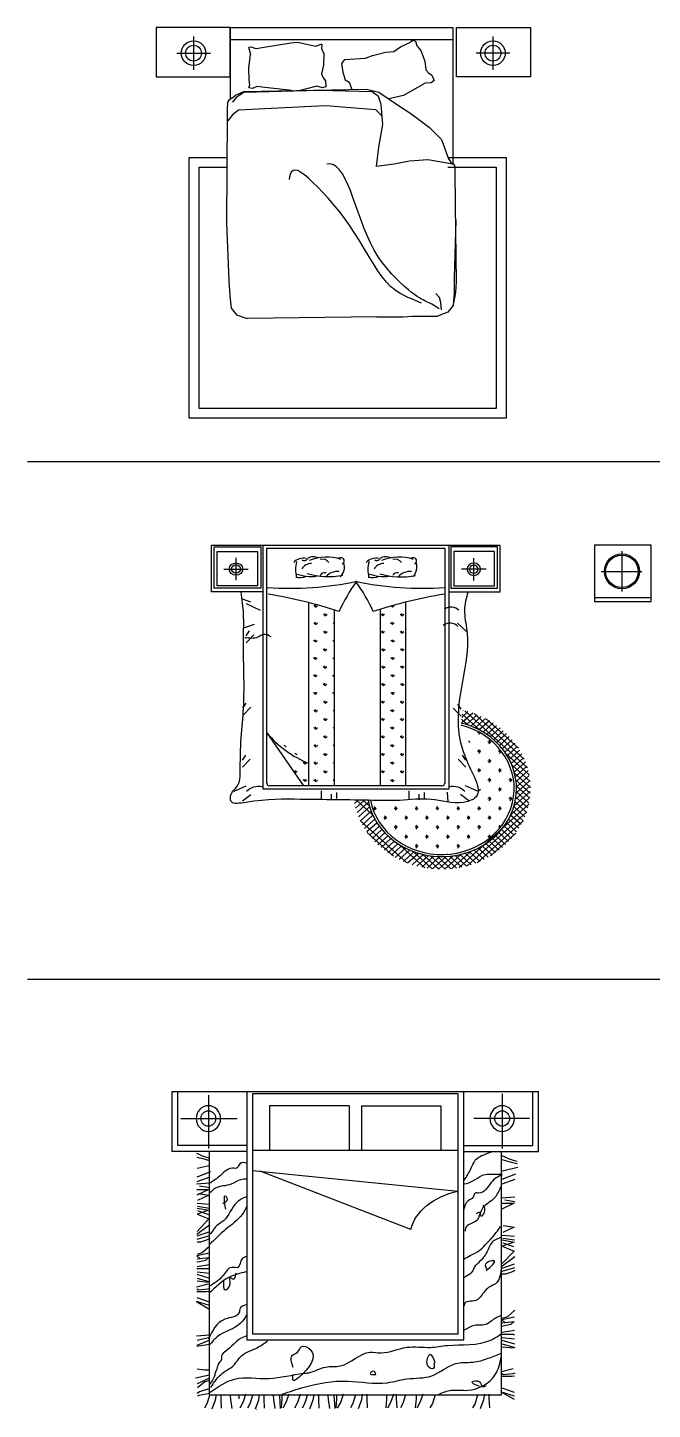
# Model space of a CAD drawing. Header units: millimetres. Extents: x -733 to 20318, y 212 to 20507.
# Drawn here: x -733 to 4330, y 9310 to 20507 of the extents above; entities that cross this region are included whole.
import ezdxf

# ---------------------------------------------------------------- set-up
doc = ezdxf.new("R2010")
doc.units = ezdxf.units.MM
doc.layers.get('0').update_dxf_attribs({"color": 250})

msp = doc.modelspace()

# ---------------------------------------------------------------- hatches: boundary and pattern name
at = {"true_color": 0x000000}
h = msp.add_hatch(dxfattribs=at)
h.set_pattern_fill('GRASS', color=18, scale=100, angle=90, style=0)
h.set_pattern_definition([(90, (-66932.77, 8740.365), (-77.78175, 70.71068), [18.75, -122.67136]), (42.27369, (-66932.77, 8740.37), (-77.78175, 70.71068), [19.70981, -85.40917]), (137.72631, (-66932.77, 8740.37), (-77.78175, -70.71068), [19.70981, -85.40917])])
edge = h.paths.add_edge_path()
edge.add_line((1503, 14364), (1547, 14364))
edge.add_line((1547, 14364), (1547, 14545))
edge.add_ellipse((1877, 15240), major_axis=(-832, 0), ratio=0.909091, start_angle=36.2636, end_angle=66.6874, ccw=False)
edge.add_line((1206, 14793), (1206, 14793))
edge.add_line((1206, 14793), (1503, 14364))

# ---------------------------------------------------------------- linework, layer by layer
at = {"color": 18, "true_color": 0x000000}
for p, q in [((911, 19928), (911, 20507)), ((612, 20436), (612, 20164)), ((1455, 20386), (1401, 20380)), ((1603, 20355), (1455, 20386)), ((2290, 20352), (2369, 20389)), ((3038, 20436), (3038, 20164)), ((476, 20300), (748, 20300)), ((1077, 20287), (1061, 20345)), ((1648, 20372), (1603, 20355)), ((1652, 20371), (1648, 20372)), ((1652, 20371), (1649, 20337)), ((1652, 20371), (1649, 20337)), ((1649, 20337), (1667, 20294)), ((1667, 20294), (1666, 20202)), ((2005, 20259), (2062, 20280)), ((2062, 20280), (2170, 20309)), ((2170, 20309), (2234, 20314)), ((2234, 20314), (2290, 20352)), ((2234, 20314), (2290, 20352)), ((2423, 20358), (2455, 20323)), ((2455, 20323), (2485, 20236)), ((3175, 20300), (2902, 20300)), ((1666, 20202), (1650, 20133)), ((1836, 20248), (2005, 20259)), ((2485, 20236), (2493, 20166)), ((2493, 20166), (2515, 20140)), ((1650, 20133), (1661, 20101)), ((1661, 20101), (1681, 20075)), ((1681, 20075), (1684, 20027)), ((2489, 20058), (2312, 19958)), ((2538, 20059), (2489, 20058)), ((2515, 20140), (2542, 20122)), ((2561, 20078), (2538, 20059)), ((2542, 20122), (2561, 20078)), ((1610, 20032), (1464, 19995)), ((1656, 20018), (1610, 20032)), ((1684, 20027), (1656, 20018)), ((886, 19888), (883, 19861)), ((883, 19861), (884, 19795)), ((884, 19795), (880, 18924)), ((2709, 19402), (2712, 19404)), ((2735, 19067), (2733, 19350)), ((2742, 18448), (2735, 19067)), ((880, 18924), (899, 18456)), ((2738, 18946), (2725, 18478)), ((2725, 18478), (2723, 18355)), ((899, 18456), (905, 18334)), ((2737, 18362), (2742, 18448)), ((905, 18334), (917, 18233)), ((2604, 18321), (2575, 18352)), ((2617, 18280), (2604, 18321)), ((2620, 18220), (2617, 18280)), ((2715, 18254), (2672, 18200)), ((2723, 18355), (2715, 18254)), ((2720, 18273), (2737, 18362)), ((917, 18233), (961, 18180)), ((961, 18180), (1046, 18151)), ((2097, 18163), (1046, 18151)), ((2097, 18163), (2311, 18163)), ((2311, 18163), (2387, 18168)), ((2387, 18168), (2588, 18168)), ((2672, 18200), (2588, 18168)), ((-733, 16992), (19593, 16992)), ((758, 16314), (3096, 16314)), ((758, 15936), (758, 16314)), ((778, 15964), (778, 16301)), ((778, 16301), (1156, 16301)), ((803, 15983), (803, 16262)), ((803, 16262), (1131, 16262)), ((1131, 16262), (1131, 15983)), ((1156, 16301), (1156, 15964)), ((1177, 14336), (1177, 16314)), ((1206, 16288), (2648, 16288)), ((1206, 14385), (1206, 16288)), ((2648, 16288), (2648, 14385)), ((2682, 16314), (2682, 14336)), ((2698, 16301), (2698, 15964)), ((3075, 16301), (2698, 16301)), ((2722, 16262), (2722, 15983)), ((3051, 16262), (2722, 16262)), ((3051, 15983), (3051, 16262)), ((3075, 15964), (3075, 16301)), ((3096, 15936), (3096, 16314)), ((3861, 16314), (3861, 15856)), ((4320, 16314), (3861, 16314)), ((4083, 16264), (4083, 15939)), ((4320, 15856), (4320, 16314)), ((956, 16030), (956, 16210)), ((2883, 16028), (2883, 16208)), ((858, 16120), (1055, 16120)), ((2982, 16118), (2784, 16118)), ((3916, 16101), (4246, 16101)), ((1177, 15936), (758, 15936)), ((1156, 15964), (778, 15964)), ((1131, 15983), (803, 15983)), ((2677, 15936), (3096, 15936)), ((2698, 15964), (3075, 15964)), ((2722, 15983), (3051, 15983)), ((1005, 15879), (1074, 15853)), ((1037, 15841), (1153, 15786)), ((1547, 14364), (1547, 15847)), ((1601, 15811, 231), (1587, 15825, 231)), ((1601, 15811, 231), (1601, 15830, 231)), ((1601, 15811, 231), (1616, 15825, 231)), ((1753, 14364), (1753, 15788)), ((2126, 14364), (2126, 15793)), ((2223, 15811, 231), (2214, 15820, 231)), ((2223, 15811, 231), (2238, 15825, 231)), ((2223, 15811, 231), (2223, 15823, 231)), ((2331, 14364), (2331, 15852)), ((3861, 15888), (4320, 15888)), ((3861, 15856), (4320, 15856)), ((1601, 15670, 231), (1587, 15683, 231)), ((1601, 15670, 231), (1601, 15689, 231)), ((1601, 15670, 231), (1616, 15683, 231)), ((1679, 15741, 231), (1664, 15754, 231)), ((1679, 15741, 231), (1679, 15759, 231)), ((1679, 15741, 231), (1694, 15754, 231)), ((1753, 15673, 231), (1742, 15683, 231)), ((2146, 15741, 231), (2131, 15754, 231)), ((2146, 15741, 231), (2146, 15759, 231)), ((2146, 15741, 231), (2160, 15754, 231)), ((2223, 15670, 231), (2209, 15683, 231)), ((2223, 15670, 231), (2223, 15689, 231)), ((2223, 15670, 231), (2238, 15683, 231)), ((2301, 15741, 231), (2287, 15754, 231)), ((2301, 15741, 231), (2301, 15759, 231)), ((2301, 15741, 231), (2316, 15754, 231)), ((2823, 15614), (2750, 15680)), ((1018, 15644), (1107, 15672)), ((1037, 15578), (1064, 15620)), ((1037, 15521), (1100, 15587)), ((1679, 15599, 231), (1664, 15613, 231)), ((1679, 15599, 231), (1679, 15618, 231)), ((1679, 15599, 231), (1694, 15613, 231)), ((2146, 15599, 231), (2131, 15613, 231)), ((2146, 15599, 231), (2146, 15618, 231)), ((2146, 15599, 231), (2160, 15613, 231)), ((2301, 15599, 231), (2287, 15613, 231)), ((2301, 15599, 231), (2301, 15618, 231)), ((2301, 15599, 231), (2316, 15613, 231)), ((1599, 15529, 231), (1584, 15542, 231)), ((1599, 15529, 231), (1599, 15547, 231)), ((1599, 15529, 231), (1613, 15542, 231)), ((1676, 15458, 231), (1662, 15471, 231)), ((1676, 15458, 231), (1676, 15477, 231)), ((1676, 15458, 231), (1691, 15471, 231)), ((1750, 15532, 231), (1740, 15542, 231)), ((2149, 15458, 231), (2134, 15471, 231)), ((2149, 15458, 231), (2149, 15477, 231)), ((2149, 15458, 231), (2164, 15471, 231)), ((2227, 15529, 231), (2212, 15542, 231)), ((2227, 15529, 231), (2227, 15547, 231)), ((2227, 15529, 231), (2241, 15542, 231)), ((2305, 15458, 231), (2290, 15471, 231)), ((2305, 15458, 231), (2305, 15477, 231)), ((2305, 15458, 231), (2319, 15471, 231)), ((1599, 15387, 231), (1584, 15400, 231)), ((1599, 15387, 231), (1599, 15406, 231)), ((1599, 15387, 231), (1613, 15400, 231)), ((1750, 15391, 231), (1740, 15400, 231)), ((2227, 15387, 231), (2212, 15400, 231)), ((2227, 15387, 231), (2227, 15406, 231)), ((2227, 15387, 231), (2241, 15400, 231)), ((1599, 15246, 231), (1584, 15259, 231)), ((1599, 15246, 231), (1599, 15264, 231)), ((1599, 15246, 231), (1613, 15259, 231)), ((1676, 15316, 231), (1662, 15330, 231)), ((1676, 15316, 231), (1676, 15335, 231)), ((1676, 15316, 231), (1691, 15330, 231)), ((1750, 15249, 231), (1740, 15259, 231)), ((2149, 15316, 231), (2134, 15330, 231)), ((2149, 15316, 231), (2149, 15335, 231)), ((2149, 15316, 231), (2164, 15330, 231)), ((2227, 15246, 231), (2212, 15259, 231)), ((2227, 15246, 231), (2227, 15264, 231)), ((2227, 15246, 231), (2241, 15259, 231)), ((2305, 15316, 231), (2290, 15330, 231)), ((2305, 15316, 231), (2305, 15335, 231)), ((2305, 15316, 231), (2319, 15330, 231)), ((1599, 15104, 231), (1584, 15118, 231)), ((1599, 15104, 231), (1599, 15123, 231)), ((1599, 15104, 231), (1613, 15118, 231)), ((1676, 15175, 231), (1662, 15188, 231)), ((1676, 15175, 231), (1676, 15194, 231)), ((1676, 15175, 231), (1691, 15188, 231)), ((1750, 15108, 231), (1740, 15118, 231)), ((2149, 15175, 231), (2134, 15188, 231)), ((2149, 15175, 231), (2149, 15194, 231)), ((2149, 15175, 231), (2164, 15188, 231)), ((2227, 15104, 231), (2212, 15118, 231)), ((2227, 15104, 231), (2227, 15123, 231)), ((2227, 15104, 231), (2241, 15118, 231)), ((2305, 15175, 231), (2290, 15188, 231)), ((2305, 15175, 231), (2305, 15194, 231)), ((2305, 15175, 231), (2319, 15188, 231)), ((1011, 14992), (1038, 15033)), ((1679, 15034, 231), (1664, 15047, 231)), ((1679, 15034, 231), (1679, 15052, 231)), ((1679, 15034, 231), (1694, 15047, 231)), ((2146, 15034, 231), (2131, 15047, 231)), ((2146, 15034, 231), (2146, 15052, 231)), ((2146, 15034, 231), (2160, 15047, 231)), ((2301, 15034, 231), (2287, 15047, 231)), ((2301, 15034, 231), (2301, 15052, 231)), ((2301, 15034, 231), (2316, 15047, 231)), ((2781, 14984), (2753, 15026)), ((1011, 14934), (1075, 15000)), ((1601, 14963, 231), (1587, 14976, 231)), ((1601, 14963, 231), (1601, 14982, 231)), ((1601, 14963, 231), (1616, 14976, 231)), ((1679, 14892, 231), (1664, 14905, 231)), ((1679, 14892, 231), (1679, 14911, 231)), ((1679, 14892, 231), (1694, 14905, 231)), ((1753, 14966, 231), (1742, 14976, 231)), ((2146, 14892, 231), (2131, 14905, 231)), ((2146, 14892, 231), (2146, 14911, 231)), ((2146, 14892, 231), (2160, 14905, 231)), ((2223, 14963, 231), (2209, 14976, 231)), ((2223, 14963, 231), (2223, 14982, 231)), ((2223, 14963, 231), (2238, 14976, 231)), ((2301, 14892, 231), (2287, 14905, 231)), ((2301, 14892, 231), (2301, 14911, 231)), ((2301, 14892, 231), (2316, 14905, 231)), ((2781, 14927), (2717, 14993)), ((2835, 14856), (2784, 14902)), ((2836, 14964), (2786, 14918)), ((2874, 14952), (2786, 14873)), ((2932, 14814), (2789, 14944)), ((2796, 14974), (2793, 14971)), ((3317, 14510), (2810, 14971)), ((2910, 14939), (2823, 14860)), ((2944, 14924), (2859, 14847)), ((3292, 14578), (2885, 14948)), ((2977, 14908), (2894, 14833)), ((3245, 14667), (2983, 14906)), ((1205, 14793), (1504, 14363)), ((1601, 14821, 231), (1587, 14835, 231)), ((1601, 14821, 231), (1601, 14840, 231)), ((1601, 14821, 231), (1616, 14835, 231)), ((1753, 14825, 231), (1742, 14835, 231)), ((2223, 14821, 231), (2209, 14835, 231)), ((2223, 14821, 231), (2223, 14840, 231)), ((2223, 14821, 231), (2238, 14835, 231)), ((2931, 14795), (2914, 14795)), ((2934, 14793), (2921, 14780)), ((3009, 14891), (2927, 14817)), ((3039, 14873), (2958, 14799)), ((3068, 14853), (2988, 14780)), ((3096, 14832), (3016, 14759)), ((3122, 14810), (3043, 14737)), ((3148, 14787), (3068, 14714)), ((1601, 14680, 231), (1587, 14693, 231)), ((1601, 14680, 231), (1601, 14699, 231)), ((1601, 14680, 231), (1616, 14693, 231)), ((1679, 14751, 231), (1664, 14764, 231)), ((1679, 14751, 231), (1679, 14770, 231)), ((1679, 14751, 231), (1694, 14764, 231)), ((1753, 14684, 231), (1742, 14693, 231)), ((2146, 14751, 231), (2131, 14764, 231)), ((2146, 14751, 231), (2146, 14770, 231)), ((2146, 14751, 231), (2160, 14764, 231)), ((2223, 14680, 231), (2209, 14693, 231)), ((2223, 14680, 231), (2223, 14699, 231)), ((2223, 14680, 231), (2238, 14693, 231)), ((2301, 14751, 231), (2287, 14764, 231)), ((2301, 14751, 231), (2301, 14770, 231)), ((2301, 14751, 231), (2316, 14764, 231)), ((2852, 14718), (2841, 14727)), ((2852, 14718), (2846, 14718)), ((2852, 14718), (2848, 14714)), ((3021, 14718), (2998, 14718)), ((3021, 14718), (3005, 14732)), ((3021, 14718), (3005, 14703)), ((3171, 14762), (3091, 14690)), ((3194, 14737), (3113, 14664)), ((3215, 14710), (3134, 14636)), ((3235, 14682), (3153, 14607)), ((1009, 14571), (1036, 14612)), ((1009, 14514), (1072, 14579)), ((1601, 14539, 231), (1601, 14557, 231)), ((1679, 14609, 231), (1664, 14623, 231)), ((1679, 14609, 231), (1679, 14628, 231)), ((1679, 14609, 231), (1694, 14623, 231)), ((2146, 14609, 231), (2131, 14623, 231)), ((2146, 14609, 231), (2146, 14628, 231)), ((2146, 14609, 231), (2160, 14623, 231)), ((2223, 14539, 231), (2223, 14557, 231)), ((2301, 14609, 231), (2287, 14623, 231)), ((2301, 14609, 231), (2301, 14628, 231)), ((2301, 14609, 231), (2316, 14623, 231)), ((2819, 14514), (2756, 14579)), ((2819, 14571), (2792, 14612)), ((2936, 14641), (2914, 14641)), ((2936, 14641), (2921, 14655)), ((2936, 14641), (2921, 14626)), ((3021, 14564), (2998, 14564)), ((3021, 14564), (3005, 14578)), ((3021, 14564), (3005, 14550)), ((3105, 14641), (3083, 14641)), ((3105, 14641), (3089, 14655)), ((3105, 14641), (3089, 14626)), ((3331, 14451), (3144, 14621)), ((3254, 14653), (3170, 14577)), ((3271, 14623), (3185, 14545)), ((3287, 14591), (3199, 14511)), ((3301, 14557), (3210, 14475)), ((1601, 14539, 231), (1587, 14552, 231)), ((1601, 14539, 231), (1616, 14552, 231)), ((1679, 14468, 231), (1664, 14481, 231)), ((1679, 14468, 231), (1679, 14487, 231)), ((1679, 14468, 231), (1694, 14481, 231)), ((1753, 14542, 231), (1742, 14552, 231)), ((2146, 14468, 231), (2131, 14481, 231)), ((2146, 14468, 231), (2146, 14487, 231)), ((2146, 14468, 231), (2160, 14481, 231)), ((2223, 14539, 231), (2209, 14552, 231)), ((2223, 14539, 231), (2238, 14552, 231)), ((2301, 14468, 231), (2287, 14481, 231)), ((2301, 14468, 231), (2301, 14487, 231)), ((2301, 14468, 231), (2316, 14481, 231)), ((2936, 14487), (2914, 14487)), ((2936, 14487), (2921, 14502)), ((2936, 14487), (2921, 14473)), ((3105, 14487), (3083, 14487)), ((3105, 14487), (3089, 14502)), ((3105, 14487), (3089, 14473)), ((3339, 14398), (3191, 14532)), ((3342, 14349), (3213, 14466)), ((3313, 14523), (3219, 14437)), ((3324, 14486), (3226, 14397)), ((3332, 14448), (3229, 14354)), ((941, 14320), (1038, 14364)), ((2682, 14336), (1177, 14336)), ((2625, 14364), (1229, 14364)), ((1601, 14397, 231), (1587, 14410, 231)), ((1601, 14397, 231), (1601, 14416, 231)), ((1601, 14397, 231), (1616, 14410, 231)), ((1753, 14401, 231), (1742, 14410, 231)), ((2223, 14397, 231), (2209, 14410, 231)), ((2223, 14397, 231), (2223, 14416, 231)), ((2223, 14397, 231), (2238, 14410, 231)), ((2912, 14320), (2815, 14364)), ((2936, 14334), (2921, 14319)), ((3021, 14411), (2998, 14411)), ((3021, 14410), (3005, 14425)), ((3021, 14410), (3005, 14396)), ((3105, 14334), (3083, 14334)), ((3105, 14334), (3089, 14348)), ((3105, 14334), (3089, 14319)), ((3190, 14411), (3167, 14411)), ((3190, 14410), (3174, 14425)), ((3190, 14410), (3174, 14396)), ((3341, 14364), (3222, 14255)), ((3341, 14304), (3224, 14410)), ((3338, 14407), (3228, 14307)), ((3337, 14262), (3229, 14360)), ((1009, 14241), (1076, 14294)), ((1649, 14254), (1649, 14322)), ((1729, 14249), (1729, 14295)), ((1774, 14259), (1774, 14308)), ((1946, 14247), (1916, 14220)), ((1996, 14247), (1925, 14183)), ((2063, 14129), (1933, 14248)), ((2029, 14231), (1937, 14147)), ((2037, 14199), (1985, 14247)), ((2359, 14254), (2359, 14322)), ((2439, 14249), (2439, 14295)), ((2484, 14259), (2484, 14308)), ((2675, 14232), (2670, 14311)), ((2844, 14241), (2776, 14294)), ((3021, 14257), (2998, 14257)), ((3021, 14257), (3005, 14271)), ((3021, 14257), (3005, 14242)), ((3190, 14257), (3167, 14257)), ((3190, 14257), (3174, 14271)), ((3190, 14257), (3174, 14242)), ((3337, 14268), (3182, 14127)), ((3341, 14318), (3208, 14197)), ((3310, 14148), (3217, 14232)), ((3321, 14184), (3224, 14272)), ((3330, 14222), (3228, 14314)), ((2039, 14194), (1949, 14112)), ((2051, 14158), (1964, 14079)), ((2065, 14125), (1980, 14048)), ((2092, 14180), (2069, 14180)), ((2092, 14180), (2076, 14195)), ((2092, 14180), (2076, 14166)), ((2176, 14103), (2160, 14118)), ((2261, 14180), (2238, 14180)), ((2261, 14180), (2245, 14195)), ((2261, 14180), (2245, 14166)), ((2345, 14103), (2329, 14118)), ((2430, 14180), (2407, 14180)), ((2430, 14180), (2414, 14195)), ((2430, 14180), (2414, 14166)), ((2514, 14103), (2498, 14118)), ((2599, 14180), (2576, 14180)), ((2598, 14180), (2583, 14195)), ((2598, 14180), (2583, 14166)), ((2683, 14103), (2667, 14118)), ((2768, 14180), (2745, 14180)), ((2767, 14180), (2752, 14195)), ((2767, 14180), (2752, 14166)), ((3328, 14214), (2762, 13699)), ((3312, 14153), (2829, 13714)), ((2852, 14103), (2836, 14118)), ((2936, 14180), (2914, 14180)), ((2936, 14180), (2921, 14195)), ((2936, 14180), (2921, 14166)), ((3021, 14103), (3005, 14118)), ((3105, 14180), (3083, 14180)), ((3105, 14180), (3089, 14195)), ((3105, 14180), (3089, 14166)), ((3266, 14049), (3181, 14126)), ((3283, 14080), (3195, 14160)), ((3297, 14113), (3207, 14195)), ((2340, 13739), (1962, 14083)), ((2081, 14094), (1998, 14018)), ((2099, 14064), (2017, 13989)), ((2118, 14035), (2037, 13962)), ((2139, 14008), (2059, 13935)), ((2176, 14103), (2154, 14103)), ((2176, 14103), (2160, 14089)), ((2261, 14027), (2238, 14027)), ((2261, 14027), (2245, 14041)), ((2261, 14027), (2245, 14012)), ((2345, 14103), (2323, 14103)), ((2345, 14103), (2329, 14089)), ((2430, 14027), (2407, 14027)), ((2430, 14027), (2414, 14041)), ((2430, 14027), (2414, 14012)), ((2514, 14103), (2492, 14103)), ((2514, 14103), (2498, 14089)), ((2599, 14027), (2576, 14027)), ((2598, 14027), (2583, 14041)), ((2598, 14027), (2583, 14012)), ((2683, 14103), (2661, 14103)), ((2683, 14103), (2667, 14089)), ((2768, 14027), (2745, 14027)), ((2767, 14027), (2752, 14041)), ((2767, 14027), (2752, 14012)), ((2852, 14103), (2830, 14103)), ((2852, 14103), (2836, 14089)), ((3283, 14080), (2909, 13740)), ((2936, 14027), (2914, 14027)), ((2936, 14027), (2921, 14041)), ((2936, 14027), (2921, 14012)), ((3021, 14103), (2998, 14103)), ((3021, 14103), (3005, 14089)), ((3098, 14027), (3083, 14027)), ((3101, 14030), (3089, 14041)), ((3188, 13936), (3107, 14009)), ((3210, 13962), (3128, 14036)), ((3230, 13990), (3148, 14065)), ((3249, 14019), (3165, 14095)), ((2231, 13792), (2020, 13984)), ((2162, 13983), (2082, 13910)), ((2186, 13959), (2106, 13886)), ((2211, 13936), (2132, 13863)), ((2239, 13914), (2158, 13841)), ((2267, 13894), (2187, 13821)), ((2486, 13699), (2280, 13886)), ((2345, 13950), (2323, 13950)), ((2345, 13950), (2329, 13964)), ((2345, 13950), (2329, 13935)), ((2430, 13873), (2414, 13887)), ((2514, 13950), (2492, 13950)), ((2514, 13950), (2498, 13964)), ((2514, 13950), (2498, 13935)), ((2598, 13873), (2583, 13887)), ((2683, 13950), (2661, 13950)), ((2683, 13950), (2667, 13964)), ((2683, 13950), (2667, 13935)), ((2767, 13873), (2752, 13887)), ((2852, 13950), (2830, 13950)), ((2852, 13950), (2836, 13964)), ((2852, 13950), (2836, 13935)), ((2926, 13883), (2921, 13887)), ((3060, 13822), (2980, 13895)), ((3021, 13950), (2998, 13950)), ((3021, 13950), (3005, 13964)), ((3021, 13950), (3005, 13935)), ((3089, 13842), (3008, 13915)), ((3223, 13980), (3019, 13795)), ((3115, 13864), (3035, 13936)), ((3141, 13887), (3061, 13959)), ((3165, 13911), (3085, 13984)), ((2297, 13876), (2216, 13802)), ((2329, 13858), (2247, 13783)), ((2363, 13843), (2279, 13767)), ((2398, 13829), (2312, 13751)), ((2435, 13816), (2347, 13737)), ((2474, 13806), (2384, 13724)), ((2546, 13690), (2391, 13831)), ((2430, 13873), (2407, 13873)), ((2430, 13873), (2414, 13859)), ((2516, 13798), (2422, 13713)), ((2560, 13792), (2462, 13703)), ((2600, 13687), (2468, 13808)), ((2608, 13789), (2505, 13696)), ((2651, 13687), (2532, 13796)), ((2659, 13790), (2549, 13690)), ((2599, 13873), (2576, 13873)), ((2598, 13873), (2583, 13859)), ((2698, 13690), (2588, 13790)), ((2716, 13796), (2597, 13687)), ((2743, 13696), (2640, 13789)), ((2781, 13808), (2647, 13687)), ((2670, 13808), (2667, 13811)), ((2785, 13703), (2687, 13792)), ((2858, 13832), (2702, 13691)), ((2825, 13713), (2732, 13798)), ((2768, 13873), (2745, 13873)), ((2767, 13873), (2752, 13859)), ((2863, 13724), (2773, 13806)), ((2900, 13737), (2812, 13817)), ((2935, 13751), (2849, 13829)), ((2968, 13767), (2885, 13843)), ((3000, 13784), (2918, 13859)), ((3031, 13802), (2950, 13876)), ((-733, 12797), (19593, 12797)), ((438, 11401), (438, 11887)), ((438, 11887), (3408, 11887)), ((484, 11449), (484, 11887)), ((1043, 11887), (1043, 9874)), ((2803, 9874), (2803, 11887)), ((3362, 11449), (3362, 11887)), ((3408, 11401), (3408, 11887)), ((732, 11856), (732, 11424)), ((1090, 11867), (1090, 9923)), ((2756, 11867), (1090, 11867)), ((1228, 11770), (1228, 11407)), ((1872, 11770), (1228, 11770)), ((1872, 11770), (1872, 11404)), ((1973, 11770), (1973, 11404)), ((1973, 11770), (2617, 11770)), ((2617, 11770), (2617, 11407)), ((2756, 9923), (2756, 11867)), ((3113, 11867), (3113, 11424)), ((510, 11667), (964, 11667)), ((3335, 11667), (2882, 11667)), ((1040, 11449), (484, 11449)), ((2806, 11449), (3362, 11449)), ((1040, 11401), (438, 11401)), ((739, 11401), (739, 9427)), ((2755, 11407), (1089, 11407)), ((2806, 11401), (3408, 11401)), ((3107, 9427), (3107, 11401)), ((750, 11235), (638, 11193)), ((739, 11284), (642, 11261)), ((1090, 11247), (2756, 11078)), ((2373, 10768), (1153, 11241)), ((3222, 11216), (3111, 11173)), ((3239, 11271), (3114, 11241)), ((744, 11143), (635, 11136)), ((744, 11192), (638, 11154)), ((638, 11093), (737, 11093)), ((737, 11093), (638, 11046)), ((744, 11106), (661, 11118)), ((3216, 11173), (3111, 11134)), ((642, 10982), (741, 10974)), ((737, 11046), (645, 11003)), ((649, 11060), (737, 11046)), ((3216, 11030), (3107, 11023)), ((3111, 10980), (3210, 10980)), ((3210, 10980), (3111, 10933)), ((3216, 10993), (3134, 11005)), ((642, 10942), (737, 10924)), ((737, 10924), (642, 10892)), ((642, 10892), (737, 10853)), ((645, 10957), (741, 10942)), ((645, 10921), (734, 10889)), ((744, 10806), (638, 10727)), ((737, 10853), (642, 10752)), ((3210, 10787), (3117, 10744)), ((3121, 10801), (3210, 10787)), ((737, 10745), (638, 10713)), ((741, 10717), (638, 10688)), ((669, 10666), (642, 10666)), ((717, 10681), (669, 10666)), ((744, 10695), (717, 10681)), ((3114, 10722), (3213, 10715)), ((3114, 10683), (3210, 10665)), ((3210, 10665), (3114, 10633)), ((3117, 10697), (3213, 10683)), ((3117, 10661), (3206, 10629)), ((676, 10563), (638, 10555)), ((638, 10555), (666, 10530)), ((683, 10580), (642, 10566)), ((642, 10530), (737, 10541)), ((741, 10577), (676, 10563)), ((744, 10634), (683, 10580)), ((737, 10541), (710, 10516)), ((3216, 10547), (3111, 10468)), ((3114, 10633), (3210, 10593)), ((3210, 10593), (3114, 10493)), ((659, 10505), (638, 10502)), ((638, 10451), (734, 10451)), ((642, 10469), (741, 10484)), ((741, 10412), (642, 10423)), ((710, 10516), (659, 10505)), ((734, 10451), (741, 10444)), ((3210, 10486), (3111, 10453)), ((3213, 10457), (3111, 10428)), ((3189, 10421), (3141, 10407)), ((3216, 10436), (3189, 10421)), ((730, 10326), (635, 10301)), ((638, 10405), (741, 10373)), ((642, 10373), (744, 10344)), ((642, 10351), (730, 10340)), ((3141, 10407), (3114, 10407)), ((652, 10276), (638, 10283)), ((717, 10262), (638, 10262)), ((741, 10179), (642, 10215)), ((727, 10283), (652, 10276)), ((741, 10265), (717, 10262)), ((744, 10290), (727, 10283)), ((635, 10183), (737, 10125)), ((741, 10151), (635, 10183)), ((3216, 10115), (3155, 10061)), ((3148, 10043), (3111, 10036)), ((3111, 10036), (3138, 10011)), ((3131, 9986), (3111, 9982)), ((3155, 10061), (3114, 10047)), ((3114, 10011), (3210, 10022)), ((3182, 9997), (3131, 9986)), ((3213, 10057), (3148, 10043)), ((3210, 10022), (3182, 9997)), ((741, 9911), (635, 9903)), ((741, 9871), (638, 9828)), ((744, 9893), (642, 9868)), ((1043, 9874), (2803, 9874)), ((1090, 9923), (2756, 9923)), ((3111, 9919), (3206, 9919)), ((3111, 9872), (3213, 9840)), ((3114, 9937), (3213, 9951)), ((3213, 9879), (3114, 9890)), ((3206, 9919), (3213, 9912)), ((741, 9835), (638, 9821)), ((3114, 9840), (3216, 9811)), ((3114, 9818), (3203, 9808)), ((700, 9628), (642, 9635)), ((3203, 9640), (3107, 9615)), ((741, 9588), (628, 9563)), ((741, 9563), (642, 9516)), ((703, 9534), (645, 9484)), ((737, 9628), (700, 9628)), ((741, 9545), (703, 9534)), ((3124, 9590), (3111, 9597)), ((3189, 9576), (3111, 9576)), ((3199, 9597), (3124, 9590)), ((3213, 9579), (3189, 9576)), ((3216, 9604), (3199, 9597)), ((659, 9452), (642, 9438)), ((655, 9423), (645, 9416)), ((744, 9438), (655, 9423)), ((737, 9477), (659, 9452)), ((741, 9423), (720, 9355)), ((739, 9427), (3107, 9427)), ((795, 9430), (788, 9384)), ((833, 9430), (833, 9395)), ((908, 9423), (911, 9391)), ((980, 9430), (980, 9395)), ((1034, 9434), (1014, 9370)), ((1090, 9423), (1069, 9355)), ((1144, 9430), (1137, 9384)), ((1182, 9430), (1182, 9395)), ((1257, 9423), (1260, 9391)), ((1308, 9420), (1315, 9316)), ((1328, 9430), (1328, 9395)), ((1383, 9434), (1362, 9370)), ((1476, 9434), (1456, 9370)), ((1532, 9423), (1511, 9355)), ((1586, 9430), (1579, 9384)), ((1624, 9430), (1624, 9395)), ((1699, 9423), (1702, 9391)), ((1750, 9420), (1757, 9316)), ((1771, 9430), (1771, 9395)), ((1825, 9434), (1805, 9370)), ((1924, 9427), (1904, 9358)), ((1979, 9434), (1972, 9387)), ((2016, 9434), (2016, 9398)), ((2176, 9430), (2176, 9395)), ((2231, 9434), (2210, 9370)), ((2255, 9434), (2255, 9398)), ((2330, 9427), (2309, 9358)), ((2415, 9430), (2415, 9395)), ((2469, 9434), (2449, 9370)), ((2569, 9427), (2548, 9358)), ((2914, 9427), (2894, 9358)), ((2969, 9434), (2962, 9387)), ((3006, 9434), (3006, 9398)), ((3213, 9418), (3107, 9450)), ((3107, 9450), (3210, 9393)), ((3213, 9447), (3114, 9482)), ((720, 9355), (700, 9319)), ((788, 9384), (761, 9312)), ((833, 9395), (836, 9319)), ((911, 9391), (922, 9316)), ((1014, 9370), (986, 9319)), ((1069, 9355), (1049, 9319)), ((1137, 9384), (1110, 9312)), ((1120, 9313), (1120, 9310)), ((1182, 9395), (1185, 9319)), ((1260, 9391), (1270, 9316)), ((1328, 9395), (1322, 9323)), ((1362, 9370), (1335, 9319)), ((1456, 9370), (1429, 9319)), ((1511, 9355), (1491, 9319)), ((1579, 9384), (1552, 9312)), ((1624, 9395), (1627, 9319)), ((1702, 9391), (1713, 9316)), ((1771, 9395), (1764, 9323)), ((1805, 9370), (1777, 9319)), ((1904, 9358), (1883, 9323)), ((1972, 9387), (1945, 9315)), ((2016, 9398), (2020, 9323)), ((2176, 9395), (2169, 9323)), ((2210, 9370), (2183, 9319)), ((2255, 9398), (2259, 9323)), ((2309, 9358), (2289, 9323)), ((2415, 9395), (2408, 9323)), ((2449, 9370), (2422, 9319)), ((2548, 9358), (2528, 9323)), ((2894, 9358), (2873, 9323)), ((2962, 9387), (2935, 9315)), ((3006, 9398), (3010, 9323))]:
    msp.add_line(p, q, dxfattribs=at)
for points in [[(309, 20107), (909, 20107), (909, 20507), (309, 20507)], [(3342, 20107), (2742, 20107), (2742, 20507), (3342, 20507)]]:
    msp.add_lwpolyline(points, close=True, dxfattribs=at)
for points in [[(911, 20507), (2712, 20507), (2712, 19405)], [(2712, 20407), (911, 20407)], [(1401, 20380), (1183, 20347), (1120, 20336), (1082, 20349), (1061, 20345)], [(2423, 20358), (2412, 20394), (2388, 20402), (2369, 20389)], [(1409, 19998), (1190, 20021), (1126, 20029), (1089, 20015), (1059, 20019), (1067, 20044), (1062, 20085), (1061, 20181), (1074, 20287)], [(1836, 20248), (1812, 20215), (1823, 20146), (1840, 20085), (1874, 20065), (1893, 20015), (1893, 20006)], [(886, 19890), (892, 19909), (901, 19923), (911, 19928), (923, 19939), (924, 19939)], [(926, 19939), (951, 19960), (1018, 19989), (2013, 20008), (2113, 19983), (2273, 19876), (2373, 19810), (2524, 19699), (2620, 19601), (2677, 19444), (2705, 19402)], [(2712, 19401), (2510, 19437), (2361, 19425), (2239, 19401), (2095, 19381), (2114, 19538), (2147, 19721), (2133, 19883), (2111, 19949), (2059, 19986), (1632, 19998), (1018, 19980), (956, 19942), (929, 19906), (926, 19902)], [(2312, 19958), (2194, 19929)], [(2135, 19794), (2090, 19840), (1683, 19874), (1565, 19867), (977, 19838), (928, 19801), (890, 19751)], [(2673, 19455), (3144, 19455), (3144, 17341), (577, 17341), (577, 19455), (883, 19455)], [(2673, 19375), (3064, 19375), (3064, 17421), (657, 17421), (657, 19375), (883, 19375)], [(2602, 18227), (2585, 18239), (2570, 18250), (2556, 18259), (2544, 18266), (2532, 18272), (2520, 18277), (2509, 18282), (2497, 18288), (2485, 18293), (2472, 18300), (2458, 18307), (2442, 18317), (2424, 18329), (2403, 18344), (2379, 18362), (2353, 18383), (2322, 18409), (2289, 18439), (2254, 18473), (2217, 18512), (2180, 18554), (2144, 18600), (2109, 18650), (2076, 18704), (2045, 18762), (2018, 18823), (1992, 18885), (1969, 18948), (1946, 19011), (1925, 19072), (1904, 19131), (1883, 19186), (1862, 19237), (1840, 19283), (1818, 19322), (1795, 19355), (1771, 19380), (1746, 19396), (1720, 19403), (1692, 19400)], [(2733, 19352), (2730, 19391), (2718, 19403), (2712, 19405)], [(2460, 18274), (2422, 18291), (2385, 18306), (2348, 18321), (2313, 18338), (2278, 18358), (2244, 18381), (2209, 18410), (2175, 18445), (2141, 18488), (2106, 18537), (2071, 18592), (2035, 18651), (1998, 18713), (1959, 18776), (1920, 18840), (1878, 18902), (1835, 18963), (1791, 19020), (1747, 19075), (1703, 19125), (1659, 19172), (1618, 19215), (1579, 19253), (1543, 19286), (1510, 19313), (1482, 19334), (1457, 19348), (1436, 19353), (1418, 19350), (1404, 19337), (1393, 19312), (1386, 19277)]]:
    msp.add_lwpolyline(points, dxfattribs=at)
for centre, radius in [((612, 20300), 100), ((3038, 20300), 100), ((612, 20300), 64.1), ((3038, 20300), 64.1), ((4083, 16101), 142), ((4083, 16101), 132)]:
    msp.add_circle(centre, radius, dxfattribs=at)
msp.add_arc((3096, 16314), 0.5, 0, 90, dxfattribs=at)
for major_axis in [(54.8, 0), (36, 0)]:
    msp.add_ellipse((956, 16120), major_axis=major_axis, ratio=0.909091, dxfattribs=at)
for centre, major_axis, start_param, end_param in [((1499, 16124), (-92.1, 0), 4.416779, 5.669517), ((1709, 16116), (-272, 0), -0.266538, 0.266538), ((1565, 16086), (-85.7, 0), 4.678192, 5.826455), ((1509, 16216), (29.5, 0), 4.036499, 5.810016), ((1582, 16153), (-72.9, 0), 4.087629, 5.408469), ((1690, 15900), (348, 0), 1.226788, 1.988763), ((1654, 16143), (-62.7, 0), 3.675049, 4.97386), ((1803, 16185), (-30, 0), 2.05853, 5.491201), ((1706, 16136), (129, 0), -0.743766, 0.289688), ((2087, 16124), (92.1, 0), 1.275187, 2.527924), ((2297, 16116), (272, 0), 2.875055, 3.40813), ((2152, 16086), (85.7, 0), 1.536599, 2.684863), ((2097, 16216), (-29.5, 0), 0.894906, 2.668424), ((2170, 16153), (-72.9, 0), 4.087629, 5.408469), ((2277, 15900), (348, 0), 1.226788, 1.988763), ((2242, 16143), (62.7, 0), 0.533456, 1.832267), ((2390, 16185), (-30, 0), 2.05853, 5.491201), ((2293, 16136), (129, 0), -0.743766, 0.289688), ((1399, 18080), (-2328, 0), 1.490251, 1.802677), ((1469, 16170), (-132, 0), 1.346055, 2.016612), ((1568, 16353), (-323, 0), 1.17441, 1.69985), ((1673, 16056), (37.7, 0), 1.231045, 2.782961), ((1778, 15995), (-115, 0), 4.594789, 5.631658), ((3151, 15281), (1464, 0), 2.55265, 2.761411), ((2461, 18080), (2328, 0), 4.480509, 4.792934), ((708, 15281), (-1464, 0), 3.521774, 3.730535), ((2057, 16170), (132, 0), 4.487647, 5.158204), ((2155, 16353), (323, 0), 4.316003, 4.841442), ((2294, 16547), (-540, 0), 1.243118, 1.788815), ((2261, 16056), (-37.7, 0), 4.372638, 5.924554), ((2365, 15995), (115, 0), 1.453196, 2.490065), ((628, 12885), (3385, 0), 1.219719, 1.396435), ((3232, 12885), (3385, 0), 1.745158, 1.921874), ((2699, 15731), (-87.3, 0), 3.894481, 5.376921), ((2691, 15612), (77.7, 0), 0.6327, 2.355517), ((1877, 15240), (-832, 0), 0.63204, 1.163914), ((2623, 14340), (-606, 0), 0.171492, 4.44842), ((2623, 14340), (587, 0), 3.319386, 7.583321), ((1141, 14241), (-129, 0), 4.501764, 5.588825), ((1229, 14385), (-23.5, 0), 0, 1.570796), ((2625, 14385), (23.5, 0), 4.712389, 6.283185), ((2711, 14241), (-129, 0), 3.835953, 4.923014)]:
    msp.add_ellipse(centre, major_axis=major_axis, ratio=0.909091, start_param=start_param, end_param=end_param, dxfattribs=at)
at = {"color": 18, "true_color": 0x000000, "extrusion": (0, 0, -1)}
for centre, major_axis, ratio in [((2883, 16118), (-54.8, 0), 0.909091), ((2883, 16118), (-36, 0), 0.909091), ((732, 11667), (0, -104), 0.952381), ((3113, 11667), (0, -104), 0.952381)]:
    msp.add_ellipse(centre, major_axis=major_axis, ratio=ratio, dxfattribs=at)
for centre, major_axis, ratio, start_param, end_param in [((1706, 16547), (-540, 0), 0.909091, 4.49437, 5.040068), ((732, 11667), (0, -62.4), 0.952381, 3.141593, 9.424778), ((3113, 11667), (0, -62.4), 0.952381, 3.141593, 9.424778), ((2926, 10704), (-561, 0), 0.700439, 0.16392, 1.263761)]:
    msp.add_ellipse(centre, major_axis=major_axis, ratio=ratio, start_param=start_param, end_param=end_param, dxfattribs=at)
at = {"color": 18, "true_color": 0x000000}
for points, knots in [([(2835, 15933), (2822, 15884), (2795, 15781), (2902, 15322), (2583, 14881), (2989, 14284), (2738, 14204), (2542, 14274), (2294, 14239), (1945, 14249), (1504, 14252), (1184, 14258), (906, 14206), (911, 14312), (987, 14365), (991, 14535), (993, 14737), (1033, 15104), (1010, 15436), (1022, 15750), (1006, 15873), (999, 15933)], [0, 0, 0, 0, 149.899465, 315.004478, 1370.475523, 1679.803716, 1768.357028, 2008.100012, 2238.49645, 2435.85354, 2970.425353, 3374.115547, 3481.33247, 3538.831876, 3627.711947, 3727.644902, 4015.259234, 4254.037843, 4824.871591, 5013.798026, 5195.257097, 5195.257097, 5195.257097, 5195.257097]), ([(1240, 15571), (1220, 15582), (1182, 15601), (1119, 15551), (1064, 15558), (1028, 15563)], [0, 0, 0, 0, 56.780429, 106.962321, 201.345926, 201.345926, 201.345926, 201.345926]), ([(635, 11386), (663, 11374), (697, 11360), (733, 11349), (739, 11347)], [0, 0, 0, 0, 98.452083, 119.481049, 119.481049, 119.481049, 119.481049]), ([(638, 11354), (664, 11348), (697, 11339), (731, 11330), (739, 11328)], [0, 0, 0, 0, 84.638756, 111.94623, 111.94623, 111.94623, 111.94623]), ([(1045, 11305), (1023, 11310), (986, 11317), (971, 11258), (890, 11274), (828, 11195), (764, 11156), (737, 11139)], [0, 0, 0, 0, 55.698216, 92.446098, 131.129416, 255.674319, 348.088654, 348.088654, 348.088654, 348.088654]), ([(2806, 11168), (2825, 11197), (2861, 11255), (2894, 11344), (2969, 11376), (3011, 11391), (3037, 11401)], [0, 0, 0, 0, 110.980521, 216.571322, 273.316778, 363.252298, 363.252298, 363.252298, 363.252298]), ([(3107, 11367), (3135, 11355), (3177, 11337), (3220, 11325), (3234, 11321)], [0, 0, 0, 0, 88.606875, 130.175641, 130.175641, 130.175641, 130.175641]), ([(3111, 11335), (3136, 11328), (3177, 11317), (3218, 11306), (3234, 11302)], [0, 0, 0, 0, 76.17488, 123.260006, 123.260006, 123.260006, 123.260006]), ([(3112, 11211), (3095, 11203), (3063, 11188), (3004, 11135), (2964, 11048), (2883, 11072), (2881, 11017), (2821, 11003), (2809, 10957), (2800, 10921)], [0, 0, 0, 0, 51.070946, 103.713651, 229.461258, 258.010796, 304.045492, 329.580964, 421.650356, 421.650356, 421.650356, 421.650356]), ([(2806, 11137), (2830, 11143), (2881, 11157), (2954, 11222), (3041, 11216), (3096, 11217), (3112, 11217)], [0, 0, 0, 0, 72.22525, 151.549809, 266.317525, 311.996801, 311.996801, 311.996801, 311.996801]), ([(1045, 11176), (1027, 11176), (981, 11176), (907, 11115), (804, 11126), (757, 11077), (742, 11061)], [0, 0, 0, 0, 51.439954, 131.700843, 259.142588, 319.857055, 319.857055, 319.857055, 319.857055]), ([(3100, 11112), (3087, 11081), (3057, 11007), (2952, 10965), (2930, 10883), (2900, 10818), (2824, 10816), (2814, 10768), (2812, 10754)], [0, 0, 0, 0, 92.069391, 217.816999, 286.809948, 320.104131, 412.173589, 448.286103, 448.286103, 448.286103, 448.286103]), ([(1041, 11033), (1012, 11020), (928, 10982), (891, 10842), (789, 10801), (764, 10748), (747, 10732), (737, 10724)], [0, 0, 0, 0, 87.962895, 258.836949, 350.258664, 381.063383, 417.311263, 417.311263, 417.311263, 417.311263]), ([(873, 10933), (863, 10995), (851, 11070), (897, 11007), (869, 10989), (850, 10976)], [0, 0, 0, 0, 97.068246, 117.655577, 170.298296, 170.298296, 170.298296, 170.298296]), ([(1045, 10959), (1033, 10935), (993, 10857), (868, 10774), (784, 10688), (742, 10645)], [0, 0, 0, 0, 74.726883, 244.314641, 416.730422, 416.730422, 416.730422, 416.730422]), ([(2906, 10896), (2915, 10904), (2935, 10922), (2936, 10855), (2986, 10918), (2969, 10947), (2959, 10964)], [0, 0, 0, 0, 25.535473, 56.284251, 96.659377, 149.30203, 149.30203, 149.30203, 149.30203]), ([(2800, 10526), (2818, 10537), (2857, 10562), (2924, 10587), (2977, 10645), (3040, 10707), (3077, 10759), (3100, 10791)], [0, 0, 0, 0, 58.787057, 135.393506, 204.149849, 276.825042, 386.508686, 386.508686, 386.508686, 386.508686]), ([(3106, 10705), (3074, 10693), (3024, 10674), (2992, 10577), (2943, 10515), (2885, 10468), (2873, 10417), (2834, 10398), (2812, 10382), (2806, 10378)], [0, 0, 0, 0, 92.069492, 143.140389, 273.34616, 313.721237, 352.024428, 409.12349, 429.710846, 429.710846, 429.710846, 429.710846]), ([(1045, 10548), (1030, 10545), (989, 10535), (989, 10443), (900, 10476), (847, 10372), (781, 10332), (742, 10308)], [0, 0, 0, 0, 42.072901, 114.694357, 161.684815, 252.505654, 386.644618, 386.644618, 386.644618, 386.644618]), ([(1036, 10424), (991, 10413), (876, 10386), (790, 10300), (737, 10248)], [0, 0, 0, 0, 133.798521, 338.000303, 338.000303, 338.000303, 338.000303]), ([(855, 10359), (853, 10321), (849, 10251), (925, 10314), (894, 10395), (946, 10348), (951, 10388), (955, 10415)], [0, 0, 0, 0, 75.101932, 135.799036, 181.478215, 207.013683, 258.084579, 258.084579, 258.084579, 258.084579]), ([(3106, 10446), (3098, 10399), (3087, 10331), (2996, 10303), (2953, 10244), (2902, 10173), (2803, 10195), (2806, 10154), (2806, 10150)], [0, 0, 0, 0, 117.712563, 168.78354, 257.608752, 318.305872, 414.021385, 425.441163, 425.441163, 425.441163, 425.441163]), ([(2982, 10433), (3024, 10470), (3083, 10522), (3003, 10512), (2965, 10478), (2985, 10452), (2994, 10440)], [0, 0, 0, 0, 97.23616, 137.611334, 177.98641, 216.289602, 216.289602, 216.289602, 216.289602]), ([(1045, 10161), (1020, 10153), (986, 10142), (984, 10057), (815, 10058), (764, 9947), (733, 9879)], [0, 0, 0, 0, 65.207033, 86.989276, 215.002506, 411.925179, 411.925179, 411.925179, 411.925179]), ([(1041, 10073), (1026, 10050), (970, 9963), (828, 9937), (761, 9856), (742, 9833)], [0, 0, 0, 0, 76.058151, 286.422695, 371.001067, 371.001067, 371.001067, 371.001067]), ([(3100, 10069), (3080, 10061), (3040, 10043), (2982, 9984), (2889, 10002), (2832, 9968), (2806, 9952)], [0, 0, 0, 0, 63.838664, 125.600772, 223.338625, 310.309371, 310.309371, 310.309371, 310.309371]), ([(1045, 9907), (1027, 9900), (959, 9875), (912, 9802), (832, 9756), (845, 9711), (812, 9688), (805, 9648), (789, 9614), (780, 9564), (758, 9535), (742, 9515)], [0, 0, 0, 0, 55.534111, 204.314913, 252.645406, 278.276516, 315.024342, 351.52309, 388.021761, 419.121331, 490.219103, 490.219103, 490.219103, 490.219103]), ([(746, 9450), (810, 9494), (954, 9594), (1229, 9536), (1423, 9597), (1581, 9608), (1671, 9668), (1854, 9641), (1981, 9795), (2174, 9753), (2330, 9835), (2515, 9802), (2739, 9847), (2951, 9818), (3079, 9904), (3107, 9923)], [0, 0, 0, 0, 215.887234, 485.048177, 765.367965, 804.051284, 943.198465, 1058.854628, 1315.201562, 1400.74547, 1608.515647, 1793.629461, 1929.652341, 2273.774179, 2369.443054, 2369.443054, 2369.443054, 2369.443054]), ([(751, 9487), (766, 9511), (799, 9561), (859, 9619), (944, 9659), (997, 9768), (1120, 9796), (1185, 9845), (1212, 9865)], [0, 0, 0, 0, 79.461036, 170.281904, 235.48894, 344.400247, 481.964608, 577.962659, 577.962659, 577.962659, 577.962659]), ([(1331, 9434), (1390, 9454), (1561, 9511), (1849, 9562), (2132, 9500), (2353, 9571), (2554, 9553), (2706, 9700), (2873, 9684), (2997, 9720), (3071, 9752), (3106, 9767)], [0, 0, 0, 0, 178.839562, 524.465946, 838.71846, 995.507173, 1190.982956, 1400.389462, 1537.902249, 1661.162236, 1771.438858, 1771.438858, 1771.438858, 1771.438858]), ([(1419, 9650), (1406, 9690), (1386, 9751), (1463, 9766), (1479, 9839), (1641, 9772), (1537, 9619), (1409, 9526), (1416, 9572), (1419, 9594)], [0, 0, 0, 0, 91.536618, 137.571347, 186.689778, 257.317442, 485.284788, 536.355764, 582.034943, 582.034943, 582.034943, 582.034943]), ([(2571, 9687), (2559, 9722), (2532, 9797), (2474, 9666), (2569, 9625), (2566, 9669), (2565, 9687)], [0, 0, 0, 0, 74.448019, 157.585409, 213.821481, 254.196561, 254.196561, 254.196561, 254.196561]), ([(2600, 9434), (2633, 9447), (2709, 9478), (2874, 9445), (3065, 9547), (3095, 9686), (3106, 9736)], [0, 0, 0, 0, 101.179834, 232.507761, 480.412344, 619.457471, 619.457471, 619.457471, 619.457471]), ([(2089, 9594), (2064, 9593), (2021, 9590), (2076, 9632), (2085, 9606), (2089, 9594)], [0, 0, 0, 0, 46.034759, 79.328961, 107.878503, 107.878503, 107.878503, 107.878503]), ([(2929, 9496), (2896, 9509), (2835, 9534), (2939, 9552), (2944, 9485), (2971, 9497), (2982, 9502)], [0, 0, 0, 0, 66.588369, 123.687444, 164.862141, 193.977067, 193.977067, 193.977067, 193.977067])]:
    msp.add_open_spline(points, degree=3, knots=knots, dxfattribs=at)

doc.saveas('drawing.dxf')
